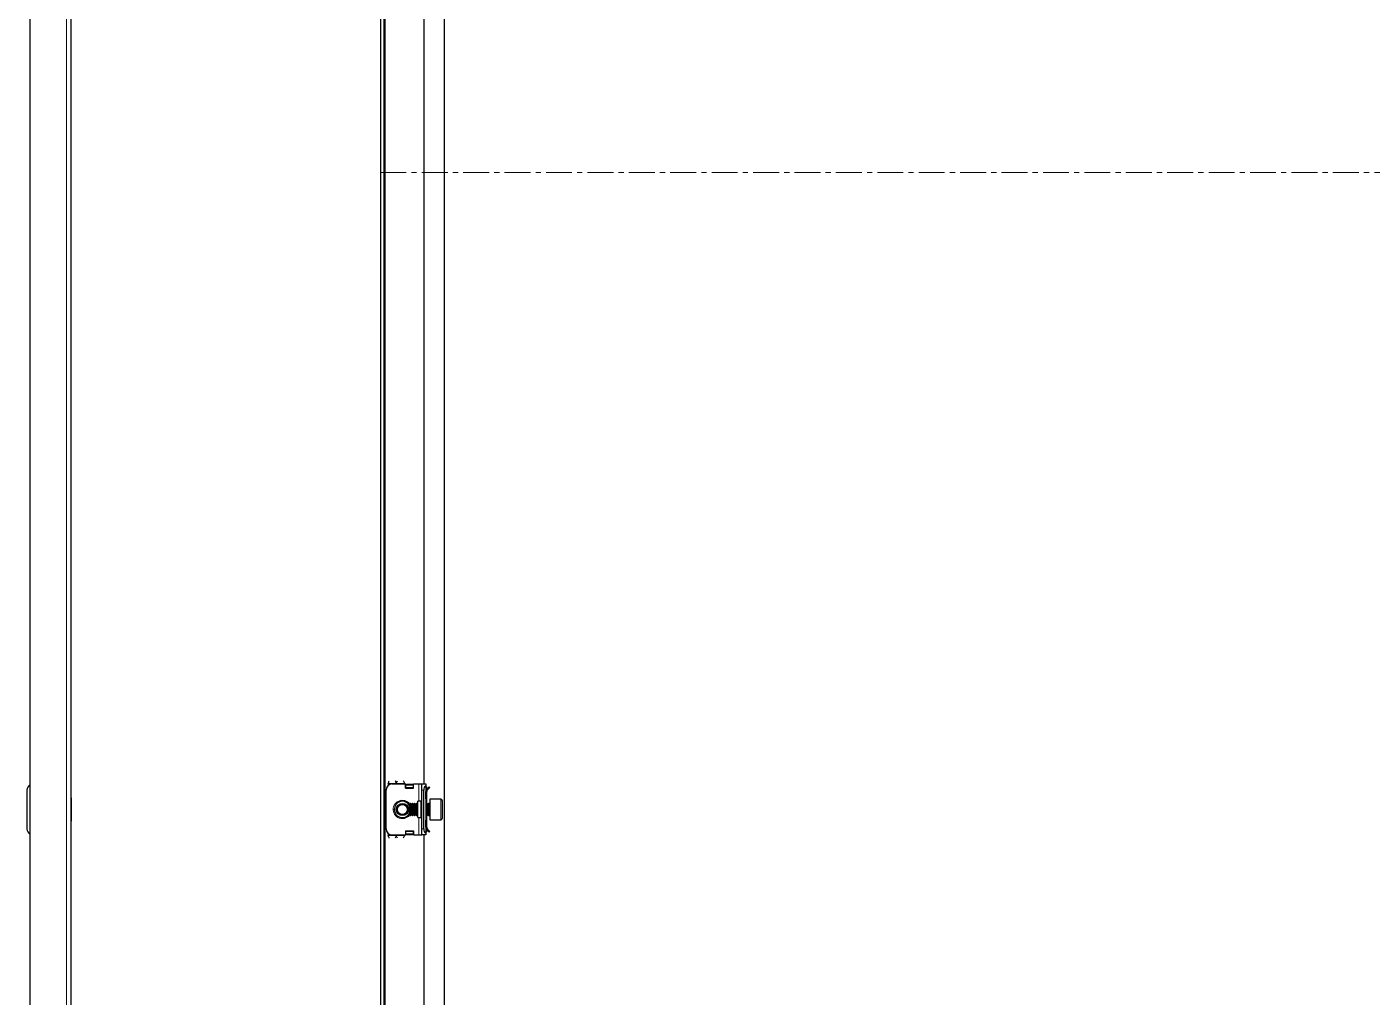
# Model space of a CAD drawing. Header units: millimetres. Extents: x -637 to 2088, y -736 to 1285.
# Drawn here: x 768 to 1428, y -144 to 332 of the extents above; entities that cross this region are included whole.
import ezdxf

# ---------------------------------------------------------------- set-up
doc = ezdxf.new("R2010")
doc.units = ezdxf.units.MM
doc.linetypes.add('CENTERX2', pattern=[20.32, 12.7, -2.54, 2.54, -2.54])
doc.layers.add('FORMAT', color=7, linetype='Continuous')

msp = doc.modelspace()

# ---------------------------------------------------------------- linework, layer by layer
at = {"color": 7, "linetype": 'Continuous', "lineweight": 25}
for p, q in [((769.88, 1140.61), (769.88, -620.39)), ((789.88, 1138.51), (789.88, -618.29)), ((942.11, -620.39), (942.11, 1140.61)), ((943.61, -620.39), (943.61, 1140.61)), ((973.11, 1109.61), (973.11, -589.39)), ((963.11, 560.11), (963.11, -39.89)), ((768.38, -42.89), (768.38, -61.89)), ((944.61, -61.89), (944.61, -42.89)), ((945.61, -39.64), (945.61, -40.65)), ((947.61, -39.89), (954.11, -39.89)), ((953.61, -39.64), (953.61, -39.89)), ((954.11, -41.89), (954.11, -39.89)), ((954.31, -40), (954.11, -40)), ((954.11, -41.89), (958.11, -41.89)), ((954.31, -41.89), (954.31, -40)), ((954.36, -40.27), (954.86, -39.91)), ((954.86, -40.27), (954.36, -40.62)), ((954.36, -40.62), (954.36, -40.27)), ((954.36, -41.53), (954.36, -40.62)), ((954.36, -41.89), (954.36, -41.53)), ((954.86, -39.91), (954.86, -40.27)), ((954.86, -39.91), (957.36, -39.91)), ((954.86, -40.27), (957.36, -40.27)), ((957.36, -40.27), (957.36, -39.91)), ((957.36, -39.91), (957.86, -40.27)), ((957.86, -40.62), (957.36, -40.27)), ((957.86, -40.27), (957.86, -40.62)), ((957.86, -40.62), (957.86, -41.53)), ((957.86, -41.53), (957.86, -41.89)), ((958.11, -41.89), (958.11, -39.89)), ((958.11, -39.89), (960.61, -39.89)), ((960.61, -39.89), (962.11, -39.89)), ((962.11, -39.89), (964.11, -39.89)), ((962.11, -42.89), (962.11, -39.89)), ((962.11, -61.89), (962.11, -42.89)), ((963.11, -61.89), (963.11, -42.89)), ((964.11, -39.89), (964.11, -40.65)), ((964.11, -40.65), (964.11, -64.12)), ((964.11, -40.97), (964.31, -41.18)), ((964.61, -43.64), (964.11, -43.64)), ((964.11, -47.14), (964.11, -43.64)), ((964.61, -41.89), (964.61, -42.35)), ((964.61, -47.14), (964.61, -43.64)), ((964.69, -42.22), (965.67, -41.25)), ((965.05, -42.58), (964.69, -42.22)), ((965.05, -42.58), (966.02, -41.6)), ((965.67, -41.25), (966.02, -41.6)), ((790.13, -46.6), (789.88, -46.6)), ((790.13, -46.6), (790.13, -58.17)), ((956.66, -49.39), (956.11, -49.94)), ((956.11, -49.94), (956.11, -54.83)), ((956.72, -49.39), (956.66, -49.39)), ((956.66, -49.39), (956.66, -55.39)), ((957.11, -49.94), (956.72, -49.39)), ((956.72, -49.39), (956.72, -54.91)), ((957.49, -49.39), (957.11, -49.94)), ((957.11, -49.94), (957.11, -54.45)), ((957.72, -49.39), (957.49, -49.39)), ((957.49, -49.39), (957.49, -54.91)), ((958.11, -49.94), (957.72, -49.39)), ((957.72, -49.39), (957.72, -54.91)), ((958.49, -49.39), (958.11, -49.94)), ((958.11, -49.94), (958.11, -54.45)), ((958.72, -49.39), (958.49, -49.39)), ((958.49, -49.39), (958.49, -54.91)), ((959.11, -49.94), (958.72, -49.39)), ((958.72, -49.39), (958.72, -54.91)), ((959.49, -49.39), (959.11, -49.94)), ((959.11, -49.94), (959.11, -54.45)), ((959.72, -49.39), (959.49, -49.39)), ((959.49, -49.39), (959.49, -54.91)), ((960.11, -49.94), (959.72, -49.39)), ((959.72, -49.39), (959.72, -54.91)), ((961.61, -48.39), (960.11, -48.39)), ((960.11, -56.39), (960.11, -48.39)), ((964.61, -47.14), (964.11, -47.14)), ((964.49, -49.39), (964.11, -49.94)), ((964.72, -49.39), (964.49, -49.39)), ((964.49, -49.39), (964.49, -54.91)), ((964.61, -49.39), (964.61, -47.14)), ((965.11, -49.94), (964.72, -49.39)), ((964.72, -49.39), (964.72, -54.91)), ((965.49, -49.39), (965.11, -49.94)), ((965.11, -49.94), (965.11, -54.45)), ((965.86, -49.39), (965.49, -49.39)), ((965.49, -49.39), (965.49, -54.91)), ((971.51, -47.39), (966.11, -47.39)), ((966.11, -47.39), (966.11, -57.39)), ((972.11, -47.99), (972.11, -56.79)), ((789.88, -58.17), (790.13, -58.17)), ((956.11, -54.83), (956.66, -55.39)), ((956.66, -55.39), (956.72, -55.39)), ((956.72, -55.39), (957.11, -54.83)), ((956.72, -54.91), (956.72, -55.39)), ((957.11, -54.45), (957.11, -54.83)), ((957.11, -54.83), (957.49, -55.39)), ((957.49, -54.91), (957.49, -55.39)), ((957.49, -55.39), (957.72, -55.39)), ((957.72, -55.39), (958.11, -54.83)), ((957.72, -54.91), (957.72, -55.39)), ((958.11, -54.45), (958.11, -54.83)), ((958.11, -54.83), (958.49, -55.39)), ((958.49, -54.91), (958.49, -55.39)), ((958.49, -55.39), (958.72, -55.39)), ((958.72, -55.39), (959.11, -54.83)), ((958.72, -54.91), (958.72, -55.39)), ((959.11, -54.45), (959.11, -54.83)), ((959.11, -54.83), (959.49, -55.39)), ((959.49, -54.91), (959.49, -55.39)), ((959.49, -55.39), (959.72, -55.39)), ((959.72, -55.39), (960.11, -54.83)), ((959.72, -54.91), (959.72, -55.39)), ((960.11, -56.39), (961.61, -56.39)), ((964.11, -54.83), (964.49, -55.39)), ((964.11, -57.64), (964.61, -57.64)), ((964.11, -61.14), (964.11, -57.64)), ((964.49, -54.91), (964.49, -55.39)), ((964.49, -55.39), (964.72, -55.39)), ((964.61, -57.64), (964.61, -55.39)), ((964.61, -61.14), (964.61, -57.64)), ((964.72, -55.39), (965.11, -54.83)), ((964.72, -54.91), (964.72, -55.39)), ((965.11, -54.45), (965.11, -54.83)), ((965.11, -54.83), (965.49, -55.39)), ((965.49, -54.91), (965.49, -55.39)), ((965.49, -55.39), (965.86, -55.39)), ((966.11, -57.39), (971.51, -57.39)), ((945.61, -64.12), (945.61, -65.14)), ((947.61, -64.89), (954.11, -64.89)), ((953.61, -64.89), (953.61, -65.14)), ((954.11, -62.89), (954.11, -64.89)), ((954.11, -62.89), (958.11, -62.89)), ((954.11, -64.77), (954.31, -64.77)), ((954.31, -64.77), (954.31, -62.89)), ((954.36, -63.24), (954.36, -62.89)), ((954.36, -64.15), (954.36, -63.24)), ((954.36, -64.51), (954.36, -64.15)), ((954.36, -64.15), (954.86, -64.51)), ((954.86, -64.86), (954.36, -64.51)), ((954.86, -64.51), (954.86, -64.86)), ((957.36, -64.51), (954.86, -64.51)), ((957.36, -64.86), (954.86, -64.86)), ((957.36, -64.51), (957.86, -64.15)), ((957.36, -64.86), (957.36, -64.51)), ((957.86, -64.51), (957.36, -64.86)), ((957.86, -62.89), (957.86, -63.24)), ((957.86, -63.24), (957.86, -64.15)), ((957.86, -64.15), (957.86, -64.51)), ((958.11, -62.89), (958.11, -64.89)), ((958.11, -64.89), (960.61, -64.89)), ((960.61, -64.89), (962.11, -64.89)), ((962.11, -64.89), (962.11, -61.89)), ((964.11, -64.89), (962.11, -64.89)), ((963.11, -64.89), (963.11, -539.89)), ((964.61, -61.14), (964.11, -61.14)), ((964.31, -63.59), (964.11, -63.8)), ((964.11, -64.12), (964.11, -64.89)), ((964.61, -62.89), (964.61, -62.49)), ((965.05, -62.2), (964.69, -62.55)), ((964.69, -62.55), (965.67, -63.53)), ((965.05, -62.2), (966.02, -63.17)), ((965.67, -63.53), (966.02, -63.17))]:
    msp.add_line(p, q, dxfattribs=at)
at = {"color": 8, "linetype": 'Continuous', "lineweight": 18}
for p, q in [((787.78, 1140.61), (787.78, -620.39)), ((944.21, -618.29), (944.21, 1138.51)), ((945.61, -39.64), (949.61, -39.64)), ((949.61, -39.64), (953.61, -39.64)), ((957.86, -41.53), (954.36, -41.53)), ((960.61, -48.39), (960.61, -39.89)), ((963.11, -42.89), (962.11, -42.89)), ((964.11, -41.39), (964.31, -41.18)), ((964.11, -41.89), (964.61, -41.89)), ((961.61, -56.39), (961.61, -48.39)), ((965.86, -50.77), (965.86, -49.39)), ((965.86, -55.39), (965.86, -50.77)), ((971.51, -57.39), (971.51, -47.39)), ((960.61, -64.89), (960.61, -56.39)), ((945.61, -65.14), (949.61, -65.14)), ((953.61, -65.14), (949.61, -65.14)), ((954.36, -63.24), (957.86, -63.24)), ((962.11, -61.89), (963.11, -61.89)), ((964.11, -62.89), (964.61, -62.89)), ((964.11, -63.39), (964.31, -63.59))]:
    msp.add_line(p, q, dxfattribs=at)
at = {"color": 7, "linetype": 'Continuous', "lineweight": 25}
for radius in [3, 2.76, 2.45]:
    msp.add_circle((952.61, -52.39), radius, dxfattribs=at)
for centre, radius, start, end in [((771.38, -42.89), 3, 120, 180), ((947.61, -42.89), 3, 90, 180), ((966.11, -42.89), 3, 131.81031, 180), ((963.61, -41.89), 1, 360, 45), ((952.61, -52.39), 4, 90, 331.04498), ((952.61, -52.39), 4, 28.95502, 90), ((961.61, -47.89), 0.5, 270, 0), ((965.86, -49.14), 0.25, 270, 0), ((971.51, -47.99), 0.6, 0, 90), ((961.61, -56.89), 0.5, 360, 90), ((965.86, -55.64), 0.25, 360, 90), ((971.51, -56.79), 0.6, 270, 360), ((771.38, -61.89), 3, 180, 240), ((947.61, -61.89), 3, 180, 270), ((966.11, -61.89), 3, 180, 228.18969), ((963.61, -62.89), 1, 315, 0)]:
    msp.add_arc(centre, radius, start, end, dxfattribs=at)
at = {"color": 8, "linetype": 'Continuous', "lineweight": 18}
for start, end in [(35.46217, 270), (270, 324.53783)]:
    msp.add_arc((952.61, -52.39), 4.5, start, end, dxfattribs=at)
at = {"color": 7, "linetype": 'Continuous', "lineweight": 25}
for points, knots in [([(945.61, -39.64), (945.7, -39.39), (945.89, -38.91), (946.08, -38.51), (946.18, -38.31)], [0, 0, 0, 0, 0.502065, 1, 1, 1, 1]), ([(949.03, -38.32), (949.11, -38.48), (949.29, -38.83), (949.48, -39.32), (949.59, -39.6), (949.61, -39.64)], [0, 0, 0, 0, 0.415483, 0.917152, 1, 1, 1, 1]), ([(949.61, -39.64), (949.7, -39.39), (949.89, -38.91), (950.08, -38.51), (950.18, -38.31)], [0, 0, 0, 0, 0.502065, 1, 1, 1, 1]), ([(953.03, -38.32), (953.11, -38.48), (953.29, -38.83), (953.48, -39.32), (953.59, -39.6), (953.61, -39.64)], [0, 0, 0, 0, 0.4154826, 0.9171518, 1, 1, 1, 1]), ([(964.69, -42.22), (964.54, -42.41), (964.23, -42.79), (964.11, -43.32), (964.11, -43.6), (964.11, -43.64)], [0, 0, 0, 0, 0.4618628, 0.9237257, 1, 1, 1, 1]), ([(965.05, -42.58), (964.93, -42.73), (964.74, -42.95), (964.62, -43.33), (964.61, -43.53), (964.61, -43.64)], [0, 0, 0, 0, 0.485042, 0.738404, 1, 1, 1, 1]), ([(946.18, -66.45), (946.1, -66.29), (945.92, -65.95), (945.73, -65.46), (945.62, -65.18), (945.61, -65.14)], [0, 0, 0, 0, 0.415483, 0.917152, 1, 1, 1, 1]), ([(949.61, -65.14), (949.51, -65.38), (949.32, -65.87), (949.13, -66.26), (949.03, -66.46)], [0, 0, 0, 0, 0.502065, 1, 1, 1, 1]), ([(950.18, -66.45), (950.1, -66.29), (949.92, -65.95), (949.73, -65.46), (949.62, -65.18), (949.61, -65.14)], [0, 0, 0, 0, 0.415483, 0.917152, 1, 1, 1, 1]), ([(953.61, -65.14), (953.51, -65.38), (953.32, -65.87), (953.13, -66.26), (953.03, -66.46)], [0, 0, 0, 0, 0.502065, 1, 1, 1, 1]), ([(964.11, -61.14), (964.13, -61.38), (964.18, -61.86), (964.47, -62.32), (964.66, -62.52), (964.69, -62.55)], [0, 0, 0, 0, 0.461863, 0.923726, 1, 1, 1, 1]), ([(964.61, -61.14), (964.63, -61.33), (964.66, -61.62), (964.84, -61.97), (964.98, -62.12), (965.05, -62.2)], [0, 0, 0, 0, 0.485042, 0.738404, 1, 1, 1, 1])]:
    msp.add_open_spline(points, degree=3, knots=knots, dxfattribs=at)
at = {"layer": 'FORMAT', "linetype": 'CENTERX2', "lineweight": 18}
msp.add_line((941.81, 260.11), (2088.41, 260.11), dxfattribs=at)

doc.saveas('drawing.dxf')
